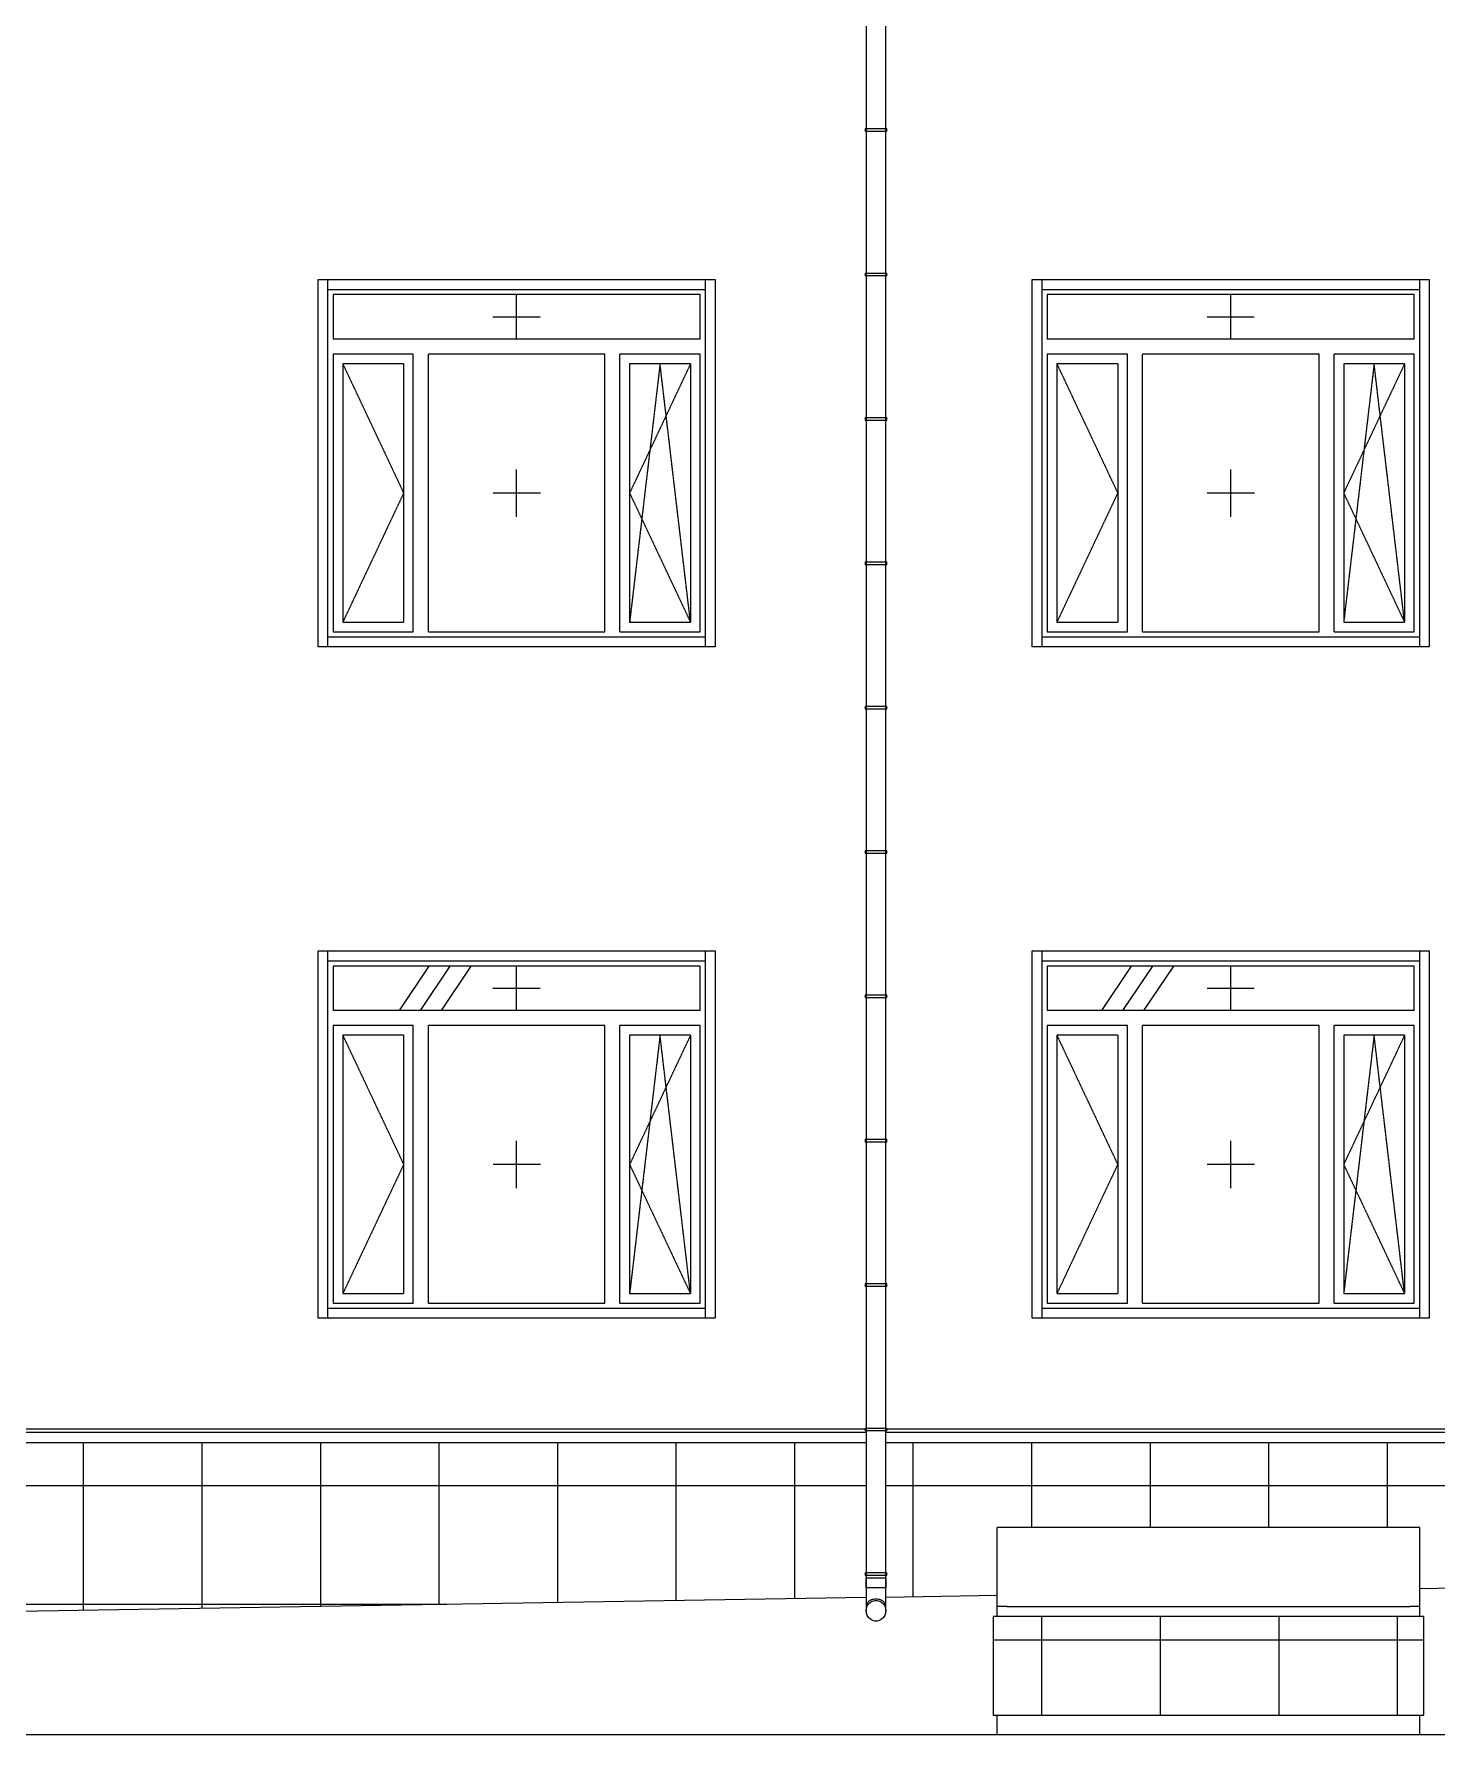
# Model space of a CAD drawing. Header units: millimetres. Extents: x -515342 to 330399, y -224905 to 507333.
# Drawn here: x 171301 to 178404, y 718 to 9331 of the extents above; entities that cross this region are included whole.
import ezdxf

# ---------------------------------------------------------------- set-up
doc = ezdxf.new("R2010")
doc.units = ezdxf.units.MM
doc.linetypes.add('ASVP_Штриховая_ш2 п1', pattern=[3, 2, -1])
doc.layers.get('0').update_dxf_attribs({"lineweight": 0})
for name, color, linetype, lineweight in [('Витраж', 7, 'Continuous', 0), ('Линии', 7, 'Continuous', 0), ('Обобщенные модели', 7, 'Continuous', 0), ('Ограждение', 7, 'Continuous', 0), ('Окна', 7, 'Continuous', 0), ('Окна открывание', 7, 'Continuous', 0), ('Стены внутренние', 7, 'Continuous', 0), ('Стены штриховка поверхности', 7, 'Continuous', 0)]:
    doc.layers.add(name, color=color, linetype=linetype, lineweight=lineweight)
pattern_1 = [(236.31, (1066.07, 1244.6), (-1777.996, -3556.002), [641.07, -5769.6]), (236.31, (1101.63, 1137.9), (-1777.996, -3556.002), [384.64, -6026.03]), (236.31, (888.27, 1137.9), (-1777.996, -3556.002), [384.64, -6026.03])]

# ---------------------------------------------------------------- blocks, each defined once
blk = doc.blocks.new('Окно_ПВХ_3Створки_1Фрамуга-верх - АР_Окно_ОП_1820_h_х1970_3ст2фр-в-V9-О_АР_Эскиз_Фасад 12-1 копия 1')
at = {"layer": 'Окна'}
h = blk.add_hatch(dxfattribs=at)
h.set_pattern_fill('FP_1', color=256, style=0, pattern_type=2)
h.set_pattern_definition(pattern_1)
h.paths.add_polyline_path([(-9899.1, 885), (-9591.1, 885), (-9591.1, 2193), (-9899.1, 2193), (-9899.1, 906.3)])
h = blk.add_hatch(dxfattribs=at)
h.set_pattern_fill('FP_1', color=256, style=0, pattern_type=2)
h.set_pattern_definition(pattern_1)
h.paths.add_polyline_path([(-8447.1, 885), (-8139.1, 885), (-8139.1, 2193), (-8447.1, 2193), (-8447.1, 906.3)])
at = {"layer": 'Окна открывание'}
h = blk.add_hatch(dxfattribs=at)
h.set_pattern_fill('FP_1', color=256, style=0, pattern_type=2)
h.set_pattern_definition(pattern_1)
h.paths.add_polyline_path([(-9948.1, 2318), (-8090.1, 2318), (-8090.1, 2544), (-9948.1, 2544), (-9948.1, 2431.5)])
at = {"layer": 'Окна'}
for p, q in [((-8090.1, 2544), (-9948.1, 2544)), ((-9948.1, 2544), (-9948.1, 2318)), ((-8090.1, 2318), (-8090.1, 2544)), ((-8090.1, 2318), (-9948.1, 2318)), ((-9542.1, 2242), (-9948.1, 2242)), ((-9948.1, 2242), (-9948.1, 836)), ((-9542.1, 836), (-9542.1, 2242)), ((-8572.1, 2242), (-9466.1, 2242)), ((-9466.1, 836), (-9466.1, 2242)), ((-8572.1, 836), (-8572.1, 2242)), ((-8090.1, 2242), (-8496.1, 2242)), ((-8496.1, 836), (-8496.1, 2242)), ((-8090.1, 836), (-8090.1, 2242)), ((-9899.1, 2193), (-9899.1, 885)), ((-9591.1, 2193), (-9899.1, 2193)), ((-9591.1, 2193), (-9591.1, 885)), ((-8447.1, 2193), (-8447.1, 885)), ((-8139.1, 2193), (-8447.1, 2193)), ((-8139.1, 2193), (-8139.1, 885)), ((-9899.1, 885), (-9591.1, 885)), ((-8447.1, 885), (-8139.1, 885)), ((-9948.1, 836), (-9542.1, 836)), ((-9466.1, 836), (-8572.1, 836)), ((-8496.1, 836), (-8090.1, 836))]:
    blk.add_line(p, q, dxfattribs=at)
at = {"layer": 'Окна открывание', "linetype": 'ASVP_Штриховая_ш2 п1'}
for p, q in [((-9019.1, 2318), (-9019.1, 2544)), ((-9139.1, 2431), (-8899.1, 2431)), ((-9899.1, 2193), (-9591.1, 1539)), ((-8293.1, 2193), (-8447.1, 885)), ((-8139.1, 2193), (-8447.1, 1539)), ((-8139.1, 885), (-8293.1, 2193)), ((-9019.1, 1419), (-9019.1, 1659)), ((-9591.1, 1539), (-9899.1, 885)), ((-8899.1, 1539), (-9139.1, 1539)), ((-8447.1, 1539), (-8139.1, 885))]:
    blk.add_line(p, q, dxfattribs=at)
blk = doc.blocks.new('Окно_ПВХ_3Створки_1Фрамуга-верх - АР_Окно_ОП_1820_h_х1970_3ст2фр-в-V10-О_АР_Эскиз_Фасад 12-1 копия 1')
at = {"layer": 'Окна'}
h = blk.add_hatch(dxfattribs=at)
h.set_pattern_fill('FP_1', color=256, style=0, pattern_type=2)
h.set_pattern_definition(pattern_1)
h.paths.add_polyline_path([(-6284.2, 885), (-5976.2, 885), (-5976.2, 2193), (-6284.2, 2193), (-6284.2, 906.3)])
h = blk.add_hatch(dxfattribs=at)
h.set_pattern_fill('FP_1', color=256, style=0, pattern_type=2)
h.set_pattern_definition(pattern_1)
h.paths.add_polyline_path([(-4524.2, 885), (-4524.2, 2193), (-4832.2, 2193), (-4832.2, 885), (-4671.2, 885)])
at = {"layer": 'Окна открывание'}
h = blk.add_hatch(dxfattribs=at)
h.set_pattern_fill('FP_1', color=256, style=0, pattern_type=2)
h.set_pattern_definition(pattern_1)
h.paths.add_polyline_path([(-5570.7, 2318), (-4475.2, 2318), (-4475.2, 2544), (-6333.2, 2544), (-6333.2, 2318), (-5795.6, 2318)])
at = {"layer": 'Окна'}
for p, q in [((-4475.2, 2544), (-6333.2, 2544)), ((-6333.2, 2544), (-6333.2, 2318)), ((-4475.2, 2318), (-4475.2, 2544)), ((-4475.2, 2318), (-6333.2, 2318)), ((-5927.2, 2242), (-6333.2, 2242)), ((-6333.2, 2242), (-6333.2, 836)), ((-5927.2, 836), (-5927.2, 2242)), ((-4957.2, 2242), (-5851.2, 2242)), ((-5851.2, 836), (-5851.2, 2242)), ((-4957.2, 836), (-4957.2, 2242)), ((-4475.2, 2242), (-4881.2, 2242)), ((-4881.2, 836), (-4881.2, 2242)), ((-4475.2, 836), (-4475.2, 2242)), ((-6284.2, 2193), (-6284.2, 885)), ((-5976.2, 2193), (-6284.2, 2193)), ((-5976.2, 2193), (-5976.2, 885)), ((-4832.2, 2193), (-4832.2, 885)), ((-4524.2, 2193), (-4832.2, 2193)), ((-4524.2, 2193), (-4524.2, 885)), ((-6284.2, 885), (-5976.2, 885)), ((-4832.2, 885), (-4524.2, 885)), ((-6333.2, 836), (-5927.2, 836)), ((-5851.2, 836), (-4957.2, 836)), ((-4881.2, 836), (-4475.2, 836))]:
    blk.add_line(p, q, dxfattribs=at)
at = {"layer": 'Окна открывание', "linetype": 'ASVP_Штриховая_ш2 п1'}
for p, q in [((-5404.2, 2318), (-5404.2, 2544)), ((-5524.2, 2431), (-5284.2, 2431)), ((-6284.2, 2193), (-5976.2, 1539)), ((-4678.2, 2193), (-4832.2, 885)), ((-4524.2, 2193), (-4832.2, 1539)), ((-4524.2, 885), (-4678.2, 2193)), ((-5404.2, 1419), (-5404.2, 1659)), ((-5976.2, 1539), (-6284.2, 885)), ((-5284.2, 1539), (-5524.2, 1539)), ((-4832.2, 1539), (-4524.2, 885))]:
    blk.add_line(p, q, dxfattribs=at)
blk = doc.blocks.new('Окно_ПВХ_3Створки_1Фрамуга-верх - АР_Окно_ОП_1820_h_х1970_3ст2фр-в-V32-О_АР_Эскиз_Фасад 12-1 копия 1')
at = {"layer": 'Окна'}
h = blk.add_hatch(dxfattribs=at)
h.set_pattern_fill('FP_1', color=256, style=0, pattern_type=2)
h.set_pattern_definition(pattern_1)
h.paths.add_polyline_path([(-9899.1, 4285), (-9591.1, 4285), (-9591.1, 5593), (-9899.1, 5593), (-9899.1, 4338)])
h = blk.add_hatch(dxfattribs=at)
h.set_pattern_fill('FP_1', color=256, style=0, pattern_type=2)
h.set_pattern_definition(pattern_1)
h.paths.add_polyline_path([(-8269.3, 4285), (-8139.1, 4285), (-8139.1, 5593), (-8447.1, 5593), (-8447.1, 4285)])
for p, q in [((-8090.1, 5944), (-9948.1, 5944)), ((-9948.1, 5944), (-9948.1, 5718)), ((-8090.1, 5718), (-8090.1, 5944)), ((-8090.1, 5718), (-9948.1, 5718)), ((-9542.1, 5642), (-9948.1, 5642)), ((-9948.1, 5642), (-9948.1, 4236)), ((-9542.1, 4236), (-9542.1, 5642)), ((-8572.1, 5642), (-9466.1, 5642)), ((-9466.1, 4236), (-9466.1, 5642)), ((-8572.1, 4236), (-8572.1, 5642)), ((-8090.1, 5642), (-8496.1, 5642)), ((-8496.1, 4236), (-8496.1, 5642)), ((-8090.1, 4236), (-8090.1, 5642)), ((-9899.1, 5593), (-9899.1, 4285)), ((-9591.1, 5593), (-9899.1, 5593)), ((-9591.1, 5593), (-9591.1, 4285)), ((-8447.1, 5593), (-8447.1, 4285)), ((-8139.1, 5593), (-8447.1, 5593)), ((-8139.1, 5593), (-8139.1, 4285)), ((-9948.1, 4236), (-9542.1, 4236)), ((-9899.1, 4285), (-9591.1, 4285)), ((-9466.1, 4236), (-8572.1, 4236)), ((-8496.1, 4236), (-8090.1, 4236)), ((-8447.1, 4285), (-8139.1, 4285))]:
    blk.add_line(p, q, dxfattribs=at)
at = {"layer": 'Окна открывание', "linetype": 'ASVP_Штриховая_ш2 п1'}
for p, q in [((-9019.1, 5718), (-9019.1, 5944)), ((-9139.1, 5831), (-8899.1, 5831)), ((-9899.1, 5593), (-9591.1, 4939)), ((-8293.1, 5593), (-8447.1, 4285)), ((-8139.1, 5593), (-8447.1, 4939)), ((-8139.1, 4285), (-8293.1, 5593)), ((-9019.1, 4819), (-9019.1, 5059)), ((-9591.1, 4939), (-9899.1, 4285)), ((-8899.1, 4939), (-9139.1, 4939)), ((-8447.1, 4939), (-8139.1, 4285))]:
    blk.add_line(p, q, dxfattribs=at)
blk = doc.blocks.new('Окно_ПВХ_3Створки_1Фрамуга-верх - АР_Окно_ОП_1820_h_х1970_3ст2фр-в-V33-О_АР_Эскиз_Фасад 12-1 копия 1')
at = {"layer": 'Окна'}
h = blk.add_hatch(dxfattribs=at)
h.set_pattern_fill('FP_1', color=256, style=0, pattern_type=2)
h.set_pattern_definition(pattern_1)
h.paths.add_polyline_path([(-6284.2, 4285), (-5976.2, 4285), (-5976.2, 5593), (-6284.2, 5593), (-6284.2, 4338)])
h = blk.add_hatch(dxfattribs=at)
h.set_pattern_fill('FP_1', color=256, style=0, pattern_type=2)
h.set_pattern_definition(pattern_1)
h.paths.add_polyline_path([(-4671.2, 4285), (-4524.2, 4285), (-4524.2, 5593), (-4832.2, 5593), (-4832.2, 4285)])
for p, q in [((-4475.2, 5944), (-6333.2, 5944)), ((-6333.2, 5944), (-6333.2, 5718)), ((-4475.2, 5718), (-4475.2, 5944)), ((-4475.2, 5718), (-6333.2, 5718)), ((-5927.2, 5642), (-6333.2, 5642)), ((-6333.2, 5642), (-6333.2, 4236)), ((-5927.2, 4236), (-5927.2, 5642)), ((-4957.2, 5642), (-5851.2, 5642)), ((-5851.2, 4236), (-5851.2, 5642)), ((-4957.2, 4236), (-4957.2, 5642)), ((-4475.2, 5642), (-4881.2, 5642)), ((-4881.2, 4236), (-4881.2, 5642)), ((-4475.2, 4236), (-4475.2, 5642)), ((-6284.2, 5593), (-6284.2, 4285)), ((-5976.2, 5593), (-6284.2, 5593)), ((-5976.2, 5593), (-5976.2, 4285)), ((-4832.2, 5593), (-4832.2, 4285)), ((-4524.2, 5593), (-4832.2, 5593)), ((-4524.2, 5593), (-4524.2, 4285)), ((-6333.2, 4236), (-5927.2, 4236)), ((-6284.2, 4285), (-5976.2, 4285)), ((-5851.2, 4236), (-4957.2, 4236)), ((-4881.2, 4236), (-4475.2, 4236)), ((-4832.2, 4285), (-4524.2, 4285))]:
    blk.add_line(p, q, dxfattribs=at)
at = {"layer": 'Окна открывание', "linetype": 'ASVP_Штриховая_ш2 п1'}
for p, q in [((-5404.2, 5718), (-5404.2, 5944)), ((-5524.2, 5831), (-5284.2, 5831)), ((-6284.2, 5593), (-5976.2, 4939)), ((-4678.2, 5593), (-4832.2, 4285)), ((-4524.2, 5593), (-4832.2, 4939)), ((-4524.2, 4285), (-4678.2, 5593)), ((-5404.2, 4819), (-5404.2, 5059)), ((-5976.2, 4939), (-6284.2, 4285)), ((-5284.2, 4939), (-5524.2, 4939)), ((-4832.2, 4939), (-4524.2, 4285))]:
    blk.add_line(p, q, dxfattribs=at)
blk = doc.blocks.new('Прямоугольный импост - АР_Откос_Металлический_50х330 Коричневый Правый-9899920-О_АР_Эскиз_Фасад 12-1 копия 1')
at = {"layer": 'Витраж'}
for p, q in [((-6359.2, 2570), (-6359.2, 2620)), ((-6359.2, 2620), (-4449.2, 2620)), ((-4449.2, 2620), (-4449.2, 2570)), ((-6359.2, 2570), (-4449.2, 2570))]:
    blk.add_line(p, q, dxfattribs=at)
blk = doc.blocks.new('Прямоугольный импост - АР_Откос_Металлический_50х330 Коричневый Левый-9899774-О_АР_Эскиз_Фасад 12-1 копия 1')
at = {"layer": 'Витраж'}
for p, q in [((-6359.2, 760), (-6359.2, 810)), ((-4449.2, 810), (-6359.2, 810)), ((-4449.2, 810), (-4449.2, 760)), ((-4449.2, 760), (-6359.2, 760))]:
    blk.add_line(p, q, dxfattribs=at)
blk = doc.blocks.new('Прямоугольный импост - АР_Откос_Металлический_50х330 Коричневый Правый-9899919-О_АР_Эскиз_Фасад 12-1 копия 1')
at = {"layer": 'Витраж'}
for p, q in [((-4449.2, 2620), (-4399.2, 2620)), ((-4449.2, 2620), (-4449.2, 760)), ((-4399.2, 2620), (-4399.2, 760)), ((-4399.2, 760), (-4449.2, 760))]:
    blk.add_line(p, q, dxfattribs=at)
blk = doc.blocks.new('Прямоугольный импост - АР_Откос_Металлический_50х330 Коричневый Левый-9899773-О_АР_Эскиз_Фасад 12-1 копия 1')
at = {"layer": 'Витраж'}
for p, q in [((-6409.2, 2620), (-6359.2, 2620)), ((-6409.2, 760), (-6409.2, 2620)), ((-6359.2, 760), (-6359.2, 2620)), ((-6359.2, 760), (-6409.2, 760))]:
    blk.add_line(p, q, dxfattribs=at)
blk = doc.blocks.new('Прямоугольный импост - АР_Откос_Металлический_50х330 Белый Правый-9899493-О_АР_Эскиз_Фасад 12-1 копия 1')
at = {"layer": 'Витраж'}
for p, q in [((-9974.1, 2570), (-9974.1, 2620)), ((-9974.1, 2620), (-8064.1, 2620)), ((-8064.1, 2620), (-8064.1, 2570)), ((-9974.1, 2570), (-8064.1, 2570))]:
    blk.add_line(p, q, dxfattribs=at)
blk = doc.blocks.new('Прямоугольный импост - АР_Откос_Металлический_50х330 Белый Левый-9898761-О_АР_Эскиз_Фасад 12-1 копия 1')
at = {"layer": 'Витраж'}
for p, q in [((-9974.1, 760), (-9974.1, 810)), ((-8064.1, 810), (-9974.1, 810)), ((-8064.1, 810), (-8064.1, 760)), ((-8064.1, 760), (-9974.1, 760))]:
    blk.add_line(p, q, dxfattribs=at)
blk = doc.blocks.new('Прямоугольный импост - АР_Откос_Металлический_50х330 Белый Правый-9899492-О_АР_Эскиз_Фасад 12-1 копия 1')
at = {"layer": 'Витраж'}
for p, q in [((-8064.1, 2620), (-8014.1, 2620)), ((-8064.1, 2620), (-8064.1, 760)), ((-8014.1, 2620), (-8014.1, 760)), ((-8014.1, 760), (-8064.1, 760))]:
    blk.add_line(p, q, dxfattribs=at)
blk = doc.blocks.new('Прямоугольный импост - АР_Откос_Металлический_50х330 Белый Левый-V99-О_АР_Эскиз_Фасад 12-1 копия 1')
at = {"layer": 'Витраж'}
for p, q in [((-10024.1, 2620), (-9974.1, 2620)), ((-10024.1, 760), (-10024.1, 2620)), ((-9974.1, 760), (-9974.1, 2620)), ((-9974.1, 760), (-10024.1, 760))]:
    blk.add_line(p, q, dxfattribs=at)
blk = doc.blocks.new('ASVP_ОМ_Водосточная труба_На стене - Труба 100-9889468-О_АР_Эскиз_Фасад 12-1 копия 1')
at = {"layer": 'Обобщенные модели'}
for p, q in [((-7250, 12695.760475), (-7250, -604.239525)), ((-7150, -604.239525), (-7150, 12695.760475))]:
    blk.add_line(p, q, dxfattribs=at)
blk = doc.blocks.new('Влж_Водосточная труба_Хомут - Хомут-9753428-О_АР_Эскиз_Фасад 12-1 копия 1')
at = {"layer": 'Обобщенные модели'}
for p, q in [((-7255, 12633.260475), (-7255, 12618.260475)), ((-7255, 12633.260475), (-7145, 12633.260475)), ((-7145, 12618.260475), (-7255, 12618.260475)), ((-7145, 12618.260475), (-7145, 12633.260475))]:
    blk.add_line(p, q, dxfattribs=at)
blk = doc.blocks.new('ASVP_ОМ_Водосточная труба_Слив - Слив-9747398-О_АР_Эскиз_Фасад 12-1 копия 1')
at = {"layer": 'Обобщенные модели'}
for p, q in [((-40051.5, -554.2), (-40051.5, -604.2)), ((-40051.5, -554.2), (-40000, -554.2)), ((-40000, -554.2), (-39950.3, -554.2)), ((-39949.8, -554.2), (-39948.5, -554.2)), ((-39948.5, -604.2), (-39948.5, -554.2)), ((-40000, -604.2), (-40051.5, -604.2)), ((-40050, -604.2), (-40050, -698.2)), ((-39950.3, -604.2), (-40000, -604.2)), ((-39950, -698.2), (-39950, -604.2)), ((-39948.5, -604.2), (-39949.8, -604.2)), ((-40050, -698.2), (-40050, -721)), ((-39950, -721), (-39950, -698.2))]:
    blk.add_line(p, q, dxfattribs=at)
at = {"layer": 'Обобщенные модели', "flags": 128}
for points in [[(-40050, -721), (-40048.5, -708.4), (-40044.3, -696.6), (-40037.4, -686.1), (-40028.4, -677.7), (-40017.7, -671.8), (-40006, -668.8), (-39994, -668.8), (-39982.3, -671.8), (-39971.6, -677.7), (-39962.6, -686.1), (-39955.7, -696.6), (-39951.5, -708.4), (-39950, -721)], [(-39950, -721), (-39951.5, -733.6), (-39955.7, -745.4), (-39962.6, -755.8), (-39971.6, -764.3), (-39982.3, -770.1), (-39994, -773.2), (-40006, -773.2), (-40017.7, -770.1), (-40028.4, -764.3), (-40037.4, -755.8), (-40044.3, -745.4), (-40048.5, -733.6), (-40050, -721)]]:
    blk.add_lwpolyline(points, dxfattribs=at)
at = {"layer": 'Обобщенные модели'}
blk.add_open_spline([(-39950, -698.2), (-39950, -695.1), (-39950.9, -690.3), (-39953.7, -684.3), (-39956.6, -680), (-39960.2, -676.1), (-39964.5, -672.5), (-39969.5, -669.3), (-39976.7, -665.8), (-39986.9, -662.7), (-40000, -661.5), (-40013.1, -662.7), (-40023.3, -665.8), (-40030.5, -669.3), (-40035.5, -672.5), (-40039.8, -676.1), (-40043.4, -680), (-40046.3, -684.3), (-40049.1, -690.3), (-40050, -695.1), (-40050, -698.2)], degree=3, knots=[0, 0, 0, 0, 0.083333, 0.125, 0.166667, 0.208333, 0.25, 0.291667, 0.333333, 0.416667, 0.5, 0.583333, 0.666667, 0.708333, 0.75, 0.791667, 0.833333, 0.875, 0.916667, 1, 1, 1, 1], dxfattribs=at)
blk = doc.blocks.new('Ограждение - Ограждение-10023331-О_АР_Эскиз_Фасад 12-1 копия 1')
at = {"layer": 'Ограждение'}
for p, q in [((-7249.9, 181.8), (-17850.1, 181.8)), ((-3897.7, 181.8), (-7150.1, 181.8)), ((-7249.9, 130), (-17850.1, 130)), ((-3897.7, 130), (-7150.1, 130))]:
    blk.add_line(p, q, dxfattribs=at)
blk = doc.blocks.new('Прямоугольный импост - АР_Импост_50х50 _труба_-10238076-О_АР_Эскиз_Фасад 12-1 копия 1')
at = {"layer": 'Витраж'}
blk.add_line((-5516.4, -700), (-4496.4, -700), dxfattribs=at)
blk = doc.blocks.new('Прямоугольный импост - АР_Импост_50х50 _труба_-10238183-О_АР_Эскиз_Фасад 12-1 копия 1')
at = {"layer": 'Витраж'}
blk.add_line((-6536.4, -700), (-6586.4, -700), dxfattribs=at)
blk = doc.blocks.new('Прямоугольный импост - АР_Импост_50х50 _труба_-10238184-О_АР_Эскиз_Фасад 12-1 копия 1')
at = {"layer": 'Витраж'}
blk.add_line((-4446.4, -700), (-4496.4, -700), dxfattribs=at)
blk = doc.blocks.new('Прямоугольный импост - АР_Импост_50х50 _труба_-10238080-О_АР_Эскиз_Фасад 12-1 копия 1')
at = {"layer": 'Витраж'}
blk.add_line((-6536.4, -700), (-5516.4, -700), dxfattribs=at)
blk = doc.blocks.new('СД_Люблино_Фасады_rvt-1-О_АР_Эскиз_Фасад 12-1 копия 1')
at = {"layer": 'Стены штриховка поверхности', "true_color": 0xcacaca}
h = blk.add_hatch(dxfattribs=at)
h.set_pattern_fill('FP_4', color=9, style=0, pattern_type=2)
h.set_pattern_definition([(0, (-3647.7, 180), (0, 600), []), (90, (-3647.7, 180), (-600, 4e-14), [])])
h.paths.add_polyline_path([(-49470.9, -1338.1), (-47126.4, -1300.1), (-47126.4, -1250), (-47146.4, -1250), (-47146.4, -700), (-44966.4, -700), (-44966.4, -1250), (-44986.4, -1250), (-44986.4, -1265.3), (-35266.4, -1107.6), (-35266.4, -600), (-33086.4, -600), (-33086.4, -1072.2), (-27986.4, -989.4), (-27986.4, -600), (-25806.4, -600), (-25806.4, -954.1), (-20846.4, -873.6), (-20846.4, -600), (-18666.4, -600), (-18666.4, -838.2), (-7250, -652.9), (-7250, -604.2), (-7251.5, -604.2), (-7251.5, -554.2), (-7250, -554.2), (-7250, -541.7), (-7255, -541.2), (-7255, -526.7), (-7250, -526.7), (-7250, 130), (-17850, 130), (-17850, -526.7), (-17845, -526.7), (-17845, -541.7), (-17850, -541.7), (-17849, -554.2), (-17848.5, -554.2), (-17848.5, -604.2), (-17850, -604.2), (-17850, -721), (-17851.5, -733.6), (-17855.7, -745.4), (-17862.6, -755.8), (-17871.6, -764.3), (-17882.3, -770.1), (-17894, -773.2), (-17906, -773.2), (-17917.7, -770.1), (-17928.4, -764.3), (-17939.2, -753.1), (-17944.3, -745.4), (-17948.5, -733.6), (-17950, -721), (-17950, -604.2), (-17951.5, -604.2), (-17951.5, -554.2), (-17950, -554.2), (-17950, -541.7), (-17955, -541.7), (-17955, -526.7), (-17950, -526.7), (-17950, 130), (-39950, 130), (-39950, -526.7), (-39945, -526.7), (-39945, -541.7), (-39950, -541.7), (-39949, -554.2), (-39948.5, -554.2), (-39948.5, -604.2), (-39950, -604.2), (-39950, -721), (-39951.5, -733.6), (-39955.7, -745.4), (-39962.6, -755.8), (-39971.6, -764.3), (-39982.3, -770.1), (-39994, -773.2), (-40006, -773.2), (-40017.7, -770.1), (-40028.4, -764.3), (-40037.4, -755.8), (-40044.3, -745.4), (-40048.5, -733.6), (-40050, -721), (-40050, -604.2), (-40051.5, -604.2), (-40051.5, -554.2), (-40050, -554.2), (-40050, -541.7), (-40055, -541.7), (-40055, -526.7), (-40050, -526.7), (-40050, 130), (-49225.9, 130), (-49224.9, -772.5), (-49220.9, -772.5), (-49220.9, -787.5), (-49225.9, -787.5), (-49225.9, -907.8), (-49206.4, -914.6), (-49206.4, -1018.9), (-49326.4, -980.3), (-49326.4, -850), (-49327.9, -850), (-49327.9, -800), (-49325.9, -800), (-49326.4, -787.5), (-49329.1, -787.5), (-49330.9, -784.3), (-49330.9, -784.9), (-49470.9, -785), (-49470.9, -1000.2)])
h.paths.add_polyline_path([(-49920.9, -1000), (-49920.9, 130), (-49990.9, 130), (-49990.9, -1000)])
h.paths.add_polyline_path([(-49329.1, -787.5), (-49330, -787.5), (-49330.3, -783.2)])
h.paths.add_polyline_path([(-49330.7, -780), (-49329.1, -772.5), (-49325.9, -772.5), (-49325.9, 130), (-49470.9, 130), (-49470.9, -775), (-49330.9, -775.7), (-49330.7, -778.7)])
h.paths.add_polyline_path([(-47126.4, -697.6), (-47126.4, -390.1), (-44986.4, -390.1), (-44986.4, -697.6), (-47076.4, -697.6)])
h.paths.add_polyline_path([(-7150, -651.3), (-6586.4, -642.1), (-6586.4, -300), (-4446.4, -300), (-4446.4, -607.4), (-3897.7, -598.5), (-3897.7, 130), (-7150, 130), (-7150, -526.7), (-7145, -526.7), (-7145, -541.7), (-7150, -541.7), (-7149, -554.2), (-7148.5, -554.2), (-7148.5, -604.2), (-7150, -604.2), (-7150, -618.9)])
h.paths.add_polyline_path([(-20776.4, -597.6), (-20826.4, -597.6), (-20826.4, -290.1), (-18686.4, -290.1), (-18686.4, -597.6), (-20626.4, -597.6)])
h.paths.add_polyline_path([(-35196.4, -597.6), (-35246.4, -597.6), (-35246.4, -290.1), (-33106.4, -290.1), (-33106.4, -597.6), (-35046.4, -597.6)])
h.paths.add_polyline_path([(-27766.4, -597.6), (-27966.4, -597.6), (-27966.4, -290.1), (-25826.4, -290.1), (-25826.4, -597.6), (-27609.2, -597.6)])
h = blk.add_hatch(dxfattribs=at)
h.set_pattern_fill('FP_28', color=9, style=0, pattern_type=2)
h.set_pattern_definition([(0, (-6596.36, 0), (0, 600), []), (90, (-6596.36, 0), (-600, 4e-14), [])])
h.paths.add_polyline_path([(-6606.4, -1250), (-4426.4, -1250), (-4426.4, -750), (-6606.4, -750), (-6606.4, -1000.2)])
at = {"layer": 'Стены внутренние'}
for p, q in [((-17845, 200), (-7255, 200)), ((-7144.9, 200), (-3897.7, 200)), ((-4446.4, -607.4), (-3897.7, -598.5)), ((-18666.4, -838.2), (-7250, -652.9)), ((-7150, -651.3), (-6586.4, -642.1)), ((-4426.4, -750), (-6606.4, -750)), ((-6606.4, -750), (-6606.4, -1250)), ((-4426.4, -1250), (-4426.4, -750)), ((-6606.4, -1250), (-4426.4, -1250))]:
    blk.add_line(p, q, dxfattribs=at)
at = {"layer": 'Витраж', "lineweight": 9}
for name, p in [('Прямоугольный импост - АР_Откос_Металлический_50х330 Коричневый Левый-9899773-О_АР_Эскиз_Фасад 12-1 копия 1', (-3615, 3400)), ('Прямоугольный импост - АР_Откос_Металлический_50х330 Коричневый Правый-9899920-О_АР_Эскиз_Фасад 12-1 копия 1', (-3615, 3400)), ('Прямоугольный импост - АР_Откос_Металлический_50х330 Коричневый Правый-9899919-О_АР_Эскиз_Фасад 12-1 копия 1', (-3615, 3400)), ('Прямоугольный импост - АР_Откос_Металлический_50х330 Белый Левый-V99-О_АР_Эскиз_Фасад 12-1 копия 1', (3615, 3400)), ('Прямоугольный импост - АР_Откос_Металлический_50х330 Белый Правый-9899493-О_АР_Эскиз_Фасад 12-1 копия 1', (3615, 3400)), ('Прямоугольный импост - АР_Откос_Металлический_50х330 Белый Правый-9899492-О_АР_Эскиз_Фасад 12-1 копия 1', (3615, 3400)), ('Прямоугольный импост - АР_Откос_Металлический_50х330 Коричневый Левый-9899774-О_АР_Эскиз_Фасад 12-1 копия 1', (-3615, 3400)), ('Прямоугольный импост - АР_Откос_Металлический_50х330 Белый Левый-9898761-О_АР_Эскиз_Фасад 12-1 копия 1', (3615, 3400)), ('Прямоугольный импост - АР_Откос_Металлический_50х330 Белый Левый-V99-О_АР_Эскиз_Фасад 12-1 копия 1', (0, 0)), ('Прямоугольный импост - АР_Откос_Металлический_50х330 Белый Правый-9899493-О_АР_Эскиз_Фасад 12-1 копия 1', (0, 0)), ('Прямоугольный импост - АР_Откос_Металлический_50х330 Белый Правый-9899492-О_АР_Эскиз_Фасад 12-1 копия 1', (0, 0)), ('Прямоугольный импост - АР_Откос_Металлический_50х330 Коричневый Левый-9899773-О_АР_Эскиз_Фасад 12-1 копия 1', (0, 0)), ('Прямоугольный импост - АР_Откос_Металлический_50х330 Коричневый Правый-9899920-О_АР_Эскиз_Фасад 12-1 копия 1', (0, 0)), ('Прямоугольный импост - АР_Откос_Металлический_50х330 Коричневый Правый-9899919-О_АР_Эскиз_Фасад 12-1 копия 1', (0, 0)), ('Прямоугольный импост - АР_Откос_Металлический_50х330 Белый Левый-9898761-О_АР_Эскиз_Фасад 12-1 копия 1', (0, 0)), ('Прямоугольный импост - АР_Откос_Металлический_50х330 Коричневый Левый-9899774-О_АР_Эскиз_Фасад 12-1 копия 1', (0, 0)), ('Прямоугольный импост - АР_Импост_50х50 _труба_-10238183-О_АР_Эскиз_Фасад 12-1 копия 1', (0, 0)), ('Прямоугольный импост - АР_Импост_50х50 _труба_-10238080-О_АР_Эскиз_Фасад 12-1 копия 1', (0, 0)), ('Прямоугольный импост - АР_Импост_50х50 _труба_-10238076-О_АР_Эскиз_Фасад 12-1 копия 1', (0, 0)), ('Прямоугольный импост - АР_Импост_50х50 _труба_-10238184-О_АР_Эскиз_Фасад 12-1 копия 1', (0, 0))]:
    blk.add_blockref(name, p, dxfattribs=at)
at = {"layer": 'Обобщенные модели', "lineweight": 9}
for name, p in [('ASVP_ОМ_Водосточная труба_На стене - Труба 100-9889468-О_АР_Эскиз_Фасад 12-1 копия 1', (0, 0)), ('Влж_Водосточная труба_Хомут - Хомут-9753428-О_АР_Эскиз_Фасад 12-1 копия 1', (0, -5848.9)), ('Влж_Водосточная труба_Хомут - Хомут-9753428-О_АР_Эскиз_Фасад 12-1 копия 1', (0, -6580)), ('Влж_Водосточная труба_Хомут - Хомут-9753428-О_АР_Эскиз_Фасад 12-1 копия 1', (0, -7311.1)), ('Влж_Водосточная труба_Хомут - Хомут-9753428-О_АР_Эскиз_Фасад 12-1 копия 1', (0, -8042.2)), ('Влж_Водосточная труба_Хомут - Хомут-9753428-О_АР_Эскиз_Фасад 12-1 копия 1', (0, -8773.3)), ('Влж_Водосточная труба_Хомут - Хомут-9753428-О_АР_Эскиз_Фасад 12-1 копия 1', (0, -9504.4)), ('Влж_Водосточная труба_Хомут - Хомут-9753428-О_АР_Эскиз_Фасад 12-1 копия 1', (0, -10235.6)), ('Влж_Водосточная труба_Хомут - Хомут-9753428-О_АР_Эскиз_Фасад 12-1 копия 1', (0, -10966.7)), ('Влж_Водосточная труба_Хомут - Хомут-9753428-О_АР_Эскиз_Фасад 12-1 копия 1', (0, -11697.8)), ('Влж_Водосточная труба_Хомут - Хомут-9753428-О_АР_Эскиз_Фасад 12-1 копия 1', (0, -12428.9)), ('Влж_Водосточная труба_Хомут - Хомут-9753428-О_АР_Эскиз_Фасад 12-1 копия 1', (0, -13160)), ('ASVP_ОМ_Водосточная труба_Слив - Слив-9747398-О_АР_Эскиз_Фасад 12-1 копия 1', (32800, 0))]:
    blk.add_blockref(name, p, dxfattribs=at)
at = {"layer": 'Ограждение', "lineweight": 9}
blk.add_blockref('Ограждение - Ограждение-10023331-О_АР_Эскиз_Фасад 12-1 копия 1', (0, 0), dxfattribs=at)
at = {"layer": 'Окна', "lineweight": 9}
for name in ['Окно_ПВХ_3Створки_1Фрамуга-верх - АР_Окно_ОП_1820_h_х1970_3ст2фр-в-V32-О_АР_Эскиз_Фасад 12-1 копия 1', 'Окно_ПВХ_3Створки_1Фрамуга-верх - АР_Окно_ОП_1820_h_х1970_3ст2фр-в-V33-О_АР_Эскиз_Фасад 12-1 копия 1', 'Окно_ПВХ_3Створки_1Фрамуга-верх - АР_Окно_ОП_1820_h_х1970_3ст2фр-в-V9-О_АР_Эскиз_Фасад 12-1 копия 1', 'Окно_ПВХ_3Створки_1Фрамуга-верх - АР_Окно_ОП_1820_h_х1970_3ст2фр-в-V10-О_АР_Эскиз_Фасад 12-1 копия 1']:
    blk.add_blockref(name, (0, 0), dxfattribs=at)

msp = doc.modelspace()

# ---------------------------------------------------------------- linework, layer by layer
at = {"layer": 'Линии'}
msp.add_line((178865.989, 717.7355), (80619.6864, 717.7355), dxfattribs=at)
at = {"layer": 'Стены внутренние'}
for p, q in [((176177.3273, 1317.7355), (176177.3273, 1767.7355)), ((178317.3273, 1767.7355), (176177.3273, 1767.7355)), ((178317.3273, 1317.7355), (178317.3273, 1767.7355)), ((176177.3273, 717.7355), (176177.3273, 817.7355)), ((178317.3273, 717.7355), (178317.3273, 817.7355))]:
    msp.add_line(p, q, dxfattribs=at)

# ---------------------------------------------------------------- block references
msp.add_blockref('СД_Люблино_Фасады_rvt-1-О_АР_Эскиз_Фасад 12-1 копия 1', (182763.6864, 2067.7355))

doc.saveas('drawing.dxf')
